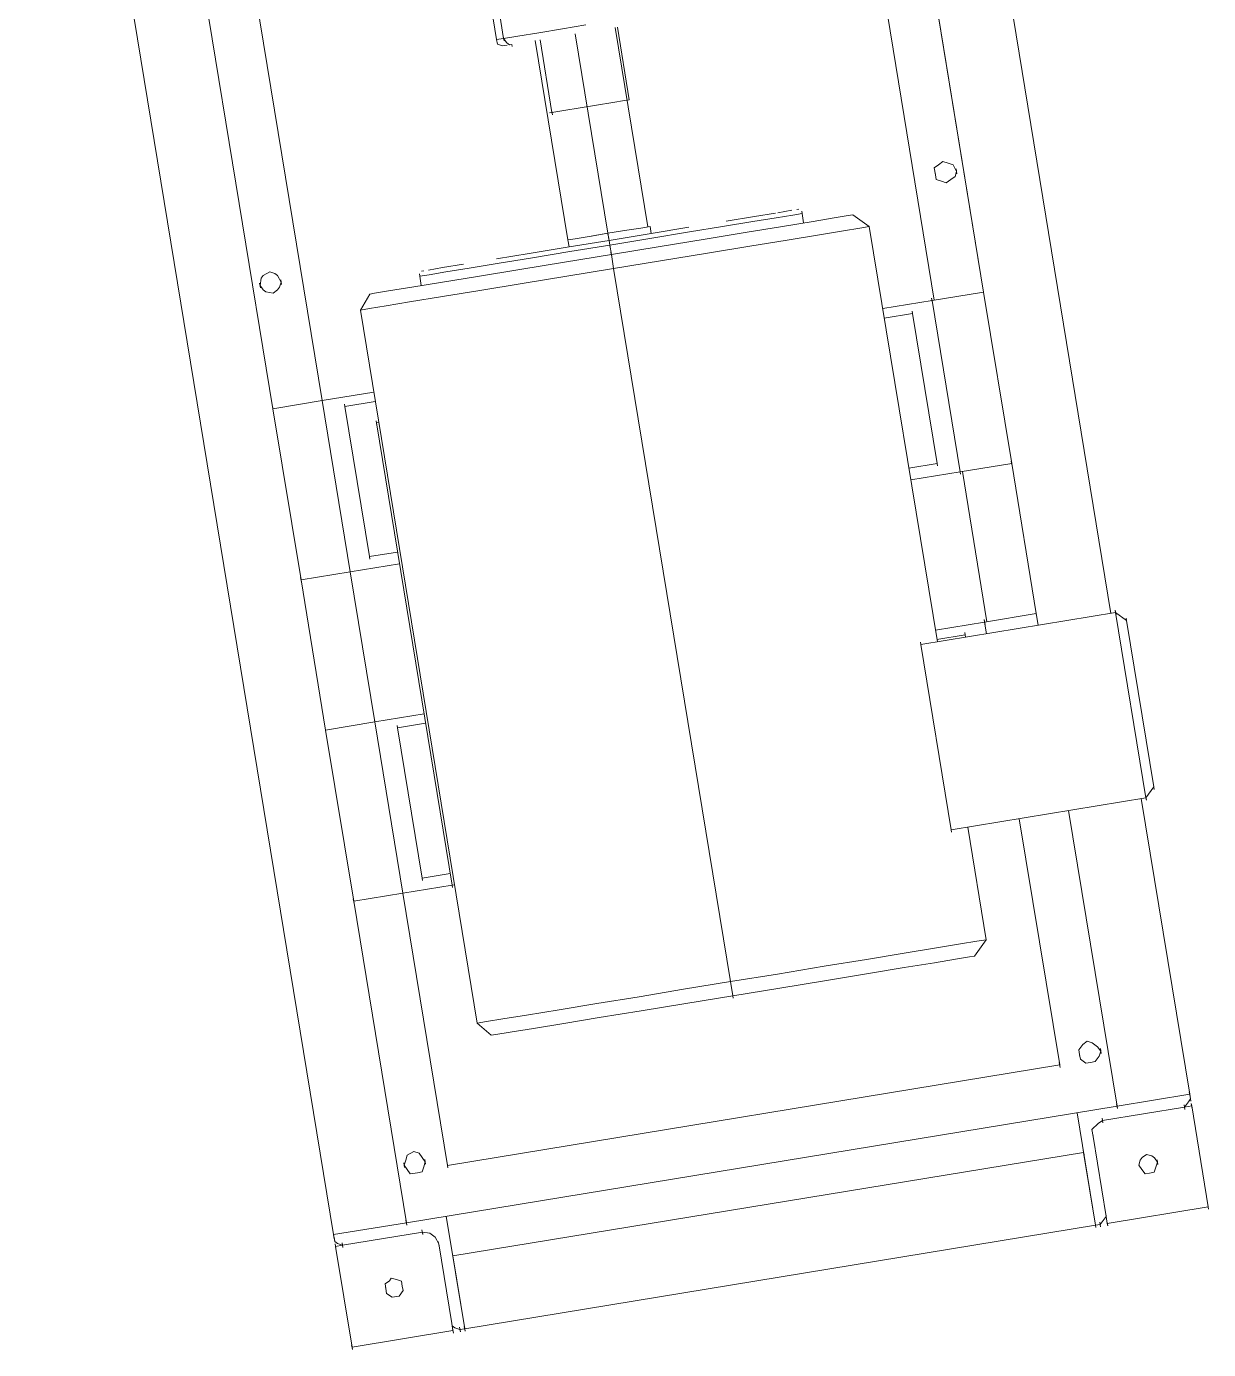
# Model space of a CAD drawing. Header units: metres. Extents: x 2 to 659295185, y -28 to 1124222152.
# Drawn here: x 655592.224 to 655593.267, y 1126533.854 to 1126535.022 of the extents above; entities that cross this region are included whole.
import ezdxf

# ---------------------------------------------------------------- set-up
doc = ezdxf.new("R2010")
doc.units = ezdxf.units.M
doc.header["$MEASUREMENT"] = 0
doc.layers.add('CCSM_C1_CUERPO CK$0$A-EQUIPOS', color=9, linetype='CONTINUOUS')

msp = doc.modelspace()

# ---------------------------------------------------------------- linework, layer by layer
at = {"layer": 'CCSM_C1_CUERPO CK$0$A-EQUIPOS', "lineweight": 5}
for p, q in [((655593.181, 1126534.5036), (655592.9794, 1126535.7336)), ((655593.181, 1126534.5036), (655592.9794, 1126535.7336)), ((655592.9152, 1126535.7231), (655593.0686, 1126534.7872)), ((655593.0686, 1126534.7872), (655592.9152, 1126535.7231)), ((655592.8788, 1126535.6725), (655593.0251, 1126534.78)), ((655593.0251, 1126534.78), (655592.8788, 1126535.6725)), ((655592.2236, 1126535.6097), (655592.4948, 1126533.9553)), ((655592.4948, 1126533.9553), (655592.2236, 1126535.6097)), ((655592.3268, 1126535.3821), (655592.4412, 1126534.6843)), ((655592.3268, 1126535.3821), (655592.4412, 1126534.6843)), ((655592.4847, 1126534.6914), (655592.3703, 1126535.3892)), ((655592.4847, 1126534.6914), (655592.3703, 1126535.3892)), ((655592.6387, 1126535.0101), (655592.6306, 1126535.0598)), ((655592.6368, 1126535.0608), (655592.6449, 1126535.0111)), ((655592.6967, 1126535.0196), (655592.676, 1126535.0162)), ((655592.7174, 1126535.023), (655592.6967, 1126535.0196)), ((655592.7721, 1126534.8449), (655592.7433, 1126535.0209)), ((655592.7433, 1126535.0209), (655592.7721, 1126534.8449)), ((655592.7558, 1126534.957), (655592.7453, 1126535.0212)), ((655592.6449, 1126535.0111), (655592.6387, 1126535.0101)), ((655592.6387, 1126535.0101), (655592.6394, 1126535.006)), ((655592.6446, 1126535.0132), (655592.6453, 1126535.0091)), ((655592.6573, 1126535.0132), (655592.6449, 1126535.0111)), ((655592.6477, 1126535.0073), (655592.6449, 1126535.0111)), ((655592.6477, 1126535.0073), (655592.6501, 1126535.0056)), ((655592.676, 1126535.0162), (655592.6573, 1126535.0132)), ((655592.6728, 1126535.0093), (655592.7017, 1126534.8333)), ((655592.7017, 1126534.8333), (655592.6728, 1126535.0093)), ((655592.677, 1126535.01), (655592.6875, 1126534.9458)), ((655592.677, 1126535.01), (655592.6773, 1126535.0079)), ((655592.7369, 1126534.8391), (655592.708, 1126535.0151)), ((655592.6394, 1126535.006), (655592.6439, 1126535.0046)), ((655592.6439, 1126535.0046), (655592.6459, 1126535.0049)), ((655592.6439, 1126535.0046), (655592.6459, 1126535.0049)), ((655592.6459, 1126535.0049), (655592.6439, 1126535.0046)), ((655592.648, 1126535.0053), (655592.6459, 1126535.0049)), ((655592.6459, 1126535.0049), (655592.648, 1126535.0053)), ((655592.6501, 1126535.0056), (655592.6521, 1126535.0059)), ((655592.6521, 1126535.0059), (655592.6525, 1126535.0039)), ((655592.7124, 1126534.9499), (655592.6979, 1126534.9475)), ((655592.7124, 1126534.9499), (655592.6979, 1126534.9475)), ((655592.7269, 1126534.9523), (655592.7124, 1126534.9499)), ((655592.7269, 1126534.9523), (655592.7124, 1126534.9499)), ((655592.7413, 1126534.9546), (655592.7269, 1126534.9523)), ((655592.7413, 1126534.9546), (655592.7269, 1126534.9523)), ((655592.7517, 1126534.9563), (655592.7413, 1126534.9546)), ((655592.7517, 1126534.9563), (655592.7413, 1126534.9546)), ((655592.7558, 1126534.957), (655592.7517, 1126534.9563)), ((655592.7517, 1126534.9563), (655592.7558, 1126534.957)), ((655592.6875, 1126534.9458), (655592.6854, 1126534.9455)), ((655592.6875, 1126534.9458), (655592.6854, 1126534.9455)), ((655592.6872, 1126534.9479), (655592.6879, 1126534.9437)), ((655592.6979, 1126534.9475), (655592.6875, 1126534.9458)), ((655592.6979, 1126534.9475), (655592.6875, 1126534.9458)), ((655593.0289, 1126534.8997), (655593.0327, 1126534.9025)), ((655593.0327, 1126534.9025), (655593.0289, 1126534.8997)), ((655593.0327, 1126534.9025), (655593.0372, 1126534.9011)), ((655593.0372, 1126534.9011), (655593.0327, 1126534.9025)), ((655593.0289, 1126534.8997), (655593.0251, 1126534.897)), ((655593.0251, 1126534.897), (655593.0289, 1126534.8997)), ((655593.0251, 1126534.897), (655593.0261, 1126534.8908)), ((655593.0261, 1126534.8908), (655593.0251, 1126534.897)), ((655593.0258, 1126534.8928), (655593.0264, 1126534.8887)), ((655593.0261, 1126534.8908), (655593.0268, 1126534.8866)), ((655593.0261, 1126534.8908), (655593.0268, 1126534.8866)), ((655593.0372, 1126534.9011), (655593.0417, 1126534.8997)), ((655593.0417, 1126534.8997), (655593.0372, 1126534.9011)), ((655593.0417, 1126534.8997), (655593.0447, 1126534.8938)), ((655593.0447, 1126534.8938), (655593.0417, 1126534.8997)), ((655593.0447, 1126534.8938), (655593.0434, 1126534.8893)), ((655593.0447, 1126534.8938), (655593.0434, 1126534.8893)), ((655593.0444, 1126534.8959), (655593.0451, 1126534.8917)), ((655593.0268, 1126534.8866), (655593.0313, 1126534.8852)), ((655593.0268, 1126534.8866), (655593.0313, 1126534.8852)), ((655593.0357, 1126534.8838), (655593.0313, 1126534.8852)), ((655593.0357, 1126534.8838), (655593.0313, 1126534.8852)), ((655593.0396, 1126534.8866), (655593.0357, 1126534.8838)), ((655593.0396, 1126534.8866), (655593.0357, 1126534.8838)), ((655593.0434, 1126534.8893), (655593.0396, 1126534.8866)), ((655593.0434, 1126534.8893), (655593.0396, 1126534.8866)), ((655592.8849, 1126534.857), (655592.8663, 1126534.8539)), ((655592.9001, 1126534.8552), (655592.8856, 1126534.8528)), ((655592.887, 1126534.8573), (655592.8994, 1126534.8594)), ((655592.8994, 1126534.8594), (655592.887, 1126534.8573)), ((655592.9084, 1126534.8566), (655592.9001, 1126534.8552)), ((655592.9036, 1126534.86), (655592.9056, 1126534.8604)), ((655592.9056, 1126534.8604), (655592.9036, 1126534.86)), ((655592.9084, 1126534.8566), (655592.908, 1126534.8586)), ((655592.9084, 1126534.8566), (655592.908, 1126534.8586)), ((655592.9097, 1126534.8483), (655592.9084, 1126534.8566)), ((655592.9084, 1126534.8566), (655592.9097, 1126534.8483)), ((655592.9532, 1126534.8554), (655592.9491, 1126534.8547)), ((655592.9532, 1126534.8554), (655592.9491, 1126534.8547)), ((655592.9532, 1126534.8554), (655592.9677, 1126534.845)), ((655592.9677, 1126534.845), (655592.9532, 1126534.8554)), ((655592.7659, 1126534.8438), (655592.7535, 1126534.8418)), ((655592.7659, 1126534.8438), (655592.7535, 1126534.8418)), ((655592.7535, 1126534.8418), (655592.7659, 1126534.8438)), ((655592.7659, 1126534.8438), (655592.7535, 1126534.8418)), ((655592.7742, 1126534.8452), (655592.7659, 1126534.8438)), ((655592.7742, 1126534.8452), (655592.7659, 1126534.8438)), ((655592.7752, 1126534.839), (655592.7742, 1126534.8452)), ((655592.7752, 1126534.839), (655592.7742, 1126534.8452)), ((655592.8083, 1126534.8444), (655592.7752, 1126534.839)), ((655592.7752, 1126534.839), (655592.8083, 1126534.8444)), ((655592.8083, 1126534.8444), (655592.7752, 1126534.839)), ((655592.838, 1126534.845), (655592.809, 1126534.8403)), ((655592.8649, 1126534.8494), (655592.838, 1126534.845)), ((655592.8663, 1126534.8539), (655592.8414, 1126534.8499)), ((655592.8414, 1126534.8499), (655592.8663, 1126534.8539)), ((655592.8911, 1126534.8452), (655592.858, 1126534.8398)), ((655592.8911, 1126534.8452), (655592.858, 1126534.8398)), ((655592.8856, 1126534.8528), (655592.8649, 1126534.8494)), ((655592.918, 1126534.8496), (655592.8911, 1126534.8452)), ((655592.918, 1126534.8496), (655592.8911, 1126534.8452)), ((655592.9367, 1126534.8527), (655592.918, 1126534.8496)), ((655592.9367, 1126534.8527), (655592.918, 1126534.8496)), ((655592.9491, 1126534.8547), (655592.9367, 1126534.8527)), ((655592.9491, 1126534.8547), (655592.9367, 1126534.8527)), ((655592.9594, 1126534.8437), (655592.9449, 1126534.8413)), ((655592.9677, 1126534.845), (655592.9594, 1126534.8437)), ((655593.0278, 1126534.4785), (655592.9677, 1126534.845)), ((655593.0278, 1126534.4785), (655592.9677, 1126534.845)), ((655592.7017, 1126534.8333), (655592.7079, 1126534.8343)), ((655592.7079, 1126534.8343), (655592.7017, 1126534.8333)), ((655592.7027, 1126534.8271), (655592.7017, 1126534.8333)), ((655592.7017, 1126534.8333), (655592.7027, 1126534.8271)), ((655592.7379, 1126534.8329), (655592.7027, 1126534.8271)), ((655592.7379, 1126534.8329), (655592.7027, 1126534.8271)), ((655592.7203, 1126534.8364), (655592.7079, 1126534.8343)), ((655592.7203, 1126534.8364), (655592.7079, 1126534.8343)), ((655592.7203, 1126534.8364), (655592.7369, 1126534.8391)), ((655592.7369, 1126534.8391), (655592.7203, 1126534.8364)), ((655592.7369, 1126534.8391), (655592.7224, 1126534.8367)), ((655592.7224, 1126534.8367), (655592.7369, 1126534.8391)), ((655592.7366, 1126534.8412), (655592.7372, 1126534.837)), ((655592.7372, 1126534.837), (655592.7366, 1126534.8412)), ((655592.7535, 1126534.8418), (655592.7369, 1126534.8391)), ((655592.7369, 1126534.8391), (655592.7535, 1126534.8418)), ((655592.7535, 1126534.8418), (655592.7369, 1126534.8391)), ((655592.7535, 1126534.8418), (655592.7369, 1126534.8391)), ((655592.7369, 1126534.8391), (655592.7379, 1126534.8329)), ((655592.7376, 1126534.835), (655592.7379, 1126534.8329)), ((655592.7376, 1126534.835), (655592.7379, 1126534.8329)), ((655592.7752, 1126534.839), (655592.7379, 1126534.8329)), ((655592.7379, 1126534.8329), (655592.7752, 1126534.839)), ((655592.7383, 1126534.8308), (655592.7379, 1126534.8329)), ((655592.7738, 1126534.8345), (655592.7386, 1126534.8287)), ((655592.809, 1126534.8403), (655592.7738, 1126534.8345)), ((655592.8228, 1126534.834), (655592.7814, 1126534.8272)), ((655592.8228, 1126534.834), (655592.7814, 1126534.8272)), ((655592.858, 1126534.8398), (655592.8228, 1126534.834)), ((655592.858, 1126534.8398), (655592.8228, 1126534.834)), ((655592.8952, 1126534.8332), (655592.8621, 1126534.8277)), ((655592.9221, 1126534.8376), (655592.8952, 1126534.8332)), ((655592.9449, 1126534.8413), (655592.9221, 1126534.8376)), ((655592.6675, 1126534.8213), (655592.6385, 1126534.8166)), ((655592.7027, 1126534.8271), (655592.6675, 1126534.8213)), ((655592.6675, 1126534.8213), (655592.7027, 1126534.8271)), ((655592.7034, 1126534.823), (655592.6703, 1126534.8175)), ((655592.74, 1126534.8205), (655592.6985, 1126534.8137)), ((655592.6985, 1126534.8137), (655592.74, 1126534.8205)), ((655592.7034, 1126534.823), (655592.7386, 1126534.8287)), ((655592.7386, 1126534.8287), (655592.7383, 1126534.8308)), ((655592.7383, 1126534.8308), (655592.7389, 1126534.8267)), ((655592.7386, 1126534.8287), (655592.74, 1126534.8205)), ((655592.7396, 1126534.8225), (655592.7403, 1126534.8184)), ((655592.7396, 1126534.8225), (655592.74, 1126534.8205)), ((655592.7814, 1126534.8272), (655592.74, 1126534.8205)), ((655592.7814, 1126534.8272), (655592.74, 1126534.8205)), ((655592.74, 1126534.8205), (655592.742, 1126534.808)), ((655592.8248, 1126534.8216), (655592.7834, 1126534.8148)), ((655592.8621, 1126534.8277), (655592.8248, 1126534.8216)), ((655592.5909, 1126534.8088), (655592.5785, 1126534.8067)), ((655592.6095, 1126534.8118), (655592.5909, 1126534.8088)), ((655592.6144, 1126534.8084), (655592.5937, 1126534.805)), ((655592.6392, 1126534.8125), (655592.6144, 1126534.8084)), ((655592.6703, 1126534.8175), (655592.6392, 1126534.8125)), ((655592.6985, 1126534.8137), (655592.6592, 1126534.8072)), ((655592.6985, 1126534.8137), (655592.6592, 1126534.8072)), ((655592.7417, 1126534.8101), (655592.7423, 1126534.806)), ((655592.7834, 1126534.8148), (655592.742, 1126534.808)), ((655592.4308, 1126534.7996), (655592.4298, 1126534.793)), ((655592.4308, 1126534.7996), (655592.4298, 1126534.793)), ((655592.4308, 1126534.7996), (655592.4325, 1126534.802)), ((655592.4325, 1126534.802), (655592.4308, 1126534.7996)), ((655592.4325, 1126534.802), (655592.4384, 1126534.8051)), ((655592.4384, 1126534.8051), (655592.4325, 1126534.802)), ((655592.4384, 1126534.8051), (655592.4429, 1126534.8037)), ((655592.4429, 1126534.8037), (655592.4384, 1126534.8051)), ((655592.4429, 1126534.8037), (655592.4453, 1126534.8019)), ((655592.4453, 1126534.8019), (655592.4429, 1126534.8037)), ((655592.4453, 1126534.8019), (655592.4484, 1126534.7961)), ((655592.4484, 1126534.7961), (655592.4453, 1126534.8019)), ((655592.4481, 1126534.7981), (655592.4487, 1126534.794)), ((655592.5705, 1126534.8033), (655592.5709, 1126534.8013)), ((655592.5709, 1126534.8013), (655592.5705, 1126534.8033)), ((655592.5709, 1126534.8013), (655592.5792, 1126534.8026)), ((655592.5722, 1126534.793), (655592.5709, 1126534.8013)), ((655592.5709, 1126534.8013), (655592.5722, 1126534.793)), ((655592.5743, 1126534.8061), (655592.5723, 1126534.8057)), ((655592.5723, 1126534.8057), (655592.5743, 1126534.8061)), ((655592.5937, 1126534.805), (655592.5792, 1126534.8026)), ((655592.6219, 1126534.8011), (655592.5909, 1126534.796)), ((655592.6219, 1126534.8011), (655592.5909, 1126534.796)), ((655592.6592, 1126534.8072), (655592.6219, 1126534.8011)), ((655592.6592, 1126534.8072), (655592.6219, 1126534.8011)), ((655592.7006, 1126534.8012), (655592.6612, 1126534.7948)), ((655592.7006, 1126534.8012), (655592.742, 1126534.808)), ((655592.742, 1126534.808), (655592.8452, 1126534.1786)), ((655592.4294, 1126534.7951), (655592.4301, 1126534.7909)), ((655592.4298, 1126534.793), (655592.4325, 1126534.7892)), ((655592.4325, 1126534.7892), (655592.4298, 1126534.793)), ((655592.4349, 1126534.7875), (655592.4325, 1126534.7892)), ((655592.4349, 1126534.7875), (655592.4325, 1126534.7892)), ((655592.4415, 1126534.7864), (655592.4349, 1126534.7875)), ((655592.4415, 1126534.7864), (655592.4349, 1126534.7875)), ((655592.4453, 1126534.7892), (655592.4415, 1126534.7864)), ((655592.4453, 1126534.7892), (655592.4415, 1126534.7864)), ((655592.447, 1126534.7916), (655592.4453, 1126534.7892)), ((655592.447, 1126534.7916), (655592.4453, 1126534.7892)), ((655592.4484, 1126534.7961), (655592.447, 1126534.7916)), ((655592.4484, 1126534.7961), (655592.447, 1126534.7916)), ((655592.5184, 1126534.7714), (655592.5267, 1126534.7855)), ((655592.5267, 1126534.7855), (655592.5184, 1126534.7714)), ((655592.5308, 1126534.7862), (655592.5267, 1126534.7855)), ((655592.5267, 1126534.7855), (655592.5308, 1126534.7862)), ((655592.5432, 1126534.7882), (655592.5308, 1126534.7862)), ((655592.5432, 1126534.7882), (655592.5308, 1126534.7862)), ((655592.5639, 1126534.7916), (655592.5432, 1126534.7882)), ((655592.5639, 1126534.7916), (655592.5432, 1126534.7882)), ((655592.5909, 1126534.796), (655592.5639, 1126534.7916)), ((655592.5909, 1126534.796), (655592.5639, 1126534.7916)), ((655592.624, 1126534.7887), (655592.5908, 1126534.7833)), ((655592.6612, 1126534.7948), (655592.624, 1126534.7887)), ((655593.0686, 1126534.7872), (655593.0231, 1126534.7797)), ((655593.0231, 1126534.7797), (655593.0686, 1126534.7872)), ((655593.0689, 1126534.7851), (655593.0683, 1126534.7892)), ((655593.0683, 1126534.7892), (655593.0686, 1126534.7872)), ((655593.0934, 1126534.636), (655593.0686, 1126534.7872)), ((655593.0686, 1126534.7872), (655593.0934, 1126534.636)), ((655592.5411, 1126534.7751), (655592.5266, 1126534.7727)), ((655592.5618, 1126534.7785), (655592.5411, 1126534.7751)), ((655592.5908, 1126534.7833), (655592.5618, 1126534.7785)), ((655592.9796, 1126534.7726), (655593.0231, 1126534.7797)), ((655592.9796, 1126534.7726), (655593.0231, 1126534.7797)), ((655593.0227, 1126534.7818), (655593.0234, 1126534.7776)), ((655593.0227, 1126534.7818), (655593.0231, 1126534.7797)), ((655593.0231, 1126534.7797), (655593.0478, 1126534.6285)), ((655593.0231, 1126534.7797), (655593.0478, 1126534.6285)), ((655592.5266, 1126534.7727), (655592.5184, 1126534.7714)), ((655592.5184, 1126534.7714), (655592.6215, 1126534.1419)), ((655592.5184, 1126534.7714), (655592.6215, 1126534.1419)), ((655592.9809, 1126534.7643), (655593.0058, 1126534.7683)), ((655592.9809, 1126534.7643), (655593.0058, 1126534.7683)), ((655593.0054, 1126534.7704), (655593.0061, 1126534.7663)), ((655593.0058, 1126534.7683), (655593.0275, 1126534.6358)), ((655593.0058, 1126534.7683), (655593.0275, 1126534.6358)), ((655592.4847, 1126534.6914), (655592.4412, 1126534.6843)), ((655592.4412, 1126534.6843), (655592.4847, 1126534.6914)), ((655592.485, 1126534.6894), (655592.4843, 1126534.6935)), ((655592.4843, 1126534.6935), (655592.4847, 1126534.6914)), ((655592.5302, 1126534.6989), (655592.4847, 1126534.6914)), ((655592.4847, 1126534.6914), (655592.5302, 1126534.6989)), ((655592.4847, 1126534.6914), (655592.5095, 1126534.5403)), ((655592.5095, 1126534.5403), (655592.4847, 1126534.6914)), ((655592.4409, 1126534.6864), (655592.4415, 1126534.6822)), ((655592.4409, 1126534.6864), (655592.4412, 1126534.6843)), ((655592.4412, 1126534.6843), (655592.466, 1126534.5332)), ((655592.466, 1126534.5332), (655592.4412, 1126534.6843)), ((655592.5043, 1126534.6883), (655592.505, 1126534.6841)), ((655592.5047, 1126534.6862), (655592.5316, 1126534.6906)), ((655592.5047, 1126534.6862), (655592.5316, 1126534.6906)), ((655592.5264, 1126534.5537), (655592.5047, 1126534.6862)), ((655592.5264, 1126534.5537), (655592.5047, 1126534.6862)), ((655592.5329, 1126534.6696), (655592.5322, 1126534.6737)), ((655592.5322, 1126534.6737), (655592.5326, 1126534.6717)), ((655592.5347, 1126534.672), (655592.5326, 1126534.6717)), ((655592.5347, 1126534.672), (655592.5326, 1126534.6717)), ((655592.5326, 1126534.6717), (655592.5994, 1126534.2637)), ((655592.5326, 1126534.6717), (655592.5994, 1126534.2637)), ((655593.0275, 1126534.6358), (655593.0026, 1126534.6318)), ((655593.0275, 1126534.6358), (655593.0026, 1126534.6318)), ((655593.0272, 1126534.6379), (655593.0278, 1126534.6338)), ((655593.0478, 1126534.6285), (655593.0934, 1126534.636)), ((655593.0934, 1126534.636), (655593.0478, 1126534.6285)), ((655593.0937, 1126534.6339), (655593.093, 1126534.6381)), ((655593.0934, 1126534.636), (655593.0937, 1126534.6339)), ((655593.1151, 1126534.5035), (655593.0934, 1126534.636)), ((655593.1151, 1126534.5035), (655593.0934, 1126534.636)), ((655593.0043, 1126534.6214), (655593.0478, 1126534.6285)), ((655593.0043, 1126534.6214), (655593.0478, 1126534.6285)), ((655593.0475, 1126534.6306), (655593.0482, 1126534.6265)), ((655593.0478, 1126534.6285), (655593.0482, 1126534.6265)), ((655593.0499, 1126534.6289), (655593.0716, 1126534.4963)), ((655593.0499, 1126534.6289), (655593.0716, 1126534.4963)), ((655592.5261, 1126534.5558), (655592.5267, 1126534.5516)), ((655592.5512, 1126534.5578), (655592.5264, 1126534.5537)), ((655592.5264, 1126534.5537), (655592.5512, 1126534.5578)), ((655592.5095, 1126534.5403), (655592.466, 1126534.5332)), ((655592.466, 1126534.5332), (655592.5095, 1126534.5403)), ((655592.5091, 1126534.5424), (655592.5098, 1126534.5382)), ((655592.5095, 1126534.5403), (655592.5529, 1126534.5474)), ((655592.5529, 1126534.5474), (655592.5095, 1126534.5403)), ((655592.5095, 1126534.5403), (655592.5098, 1126534.5382)), ((655592.5312, 1126534.4078), (655592.5095, 1126534.5403)), ((655592.5312, 1126534.4078), (655592.5095, 1126534.5403)), ((655592.4656, 1126534.5352), (655592.4663, 1126534.5311)), ((655592.4663, 1126534.5311), (655592.466, 1126534.5332)), ((655592.466, 1126534.5332), (655592.4877, 1126534.4006)), ((655592.466, 1126534.5332), (655592.4877, 1126534.4006)), ((655593.1154, 1126534.5014), (655593.1148, 1126534.5055)), ((655593.1148, 1126534.5055), (655593.1151, 1126534.5035)), ((655593.1855, 1126534.5023), (655593.1848, 1126534.5064)), ((655593.1848, 1126534.5064), (655593.1851, 1126534.5043)), ((655593.0133, 1126534.4762), (655593.1851, 1126534.5043)), ((655593.1851, 1126534.5043), (655593.0133, 1126534.4762)), ((655593.0695, 1126534.496), (655593.0261, 1126534.4889)), ((655593.0261, 1126534.4889), (655593.0695, 1126534.496)), ((655593.0699, 1126534.4939), (655593.0692, 1126534.4981)), ((655593.0692, 1126534.4981), (655593.0695, 1126534.496)), ((655593.1151, 1126534.5035), (655593.0695, 1126534.496)), ((655593.0695, 1126534.496), (655593.1151, 1126534.5035)), ((655593.0712, 1126534.4857), (655593.0695, 1126534.496)), ((655593.0695, 1126534.496), (655593.0712, 1126534.4857)), ((655593.1168, 1126534.4931), (655593.1151, 1126534.5035)), ((655593.1151, 1126534.5035), (655593.1168, 1126534.4931)), ((655593.1851, 1126534.5043), (655593.2119, 1126534.3407)), ((655593.1851, 1126534.5043), (655593.1948, 1126534.4974)), ((655593.1948, 1126534.4974), (655593.1851, 1126534.5043)), ((655593.1951, 1126534.4953), (655593.1944, 1126534.4995)), ((655593.1944, 1126534.4995), (655593.1948, 1126534.4974)), ((655593.1948, 1126534.4974), (655593.2189, 1126534.3504)), ((655593.2189, 1126534.3504), (655593.1948, 1126534.4974)), ((655593.0523, 1126534.4847), (655593.0274, 1126534.4806)), ((655593.0523, 1126534.4847), (655593.0274, 1126534.4806)), ((655593.0519, 1126534.4867), (655593.0526, 1126534.4826)), ((655593.0526, 1126534.4826), (655593.0523, 1126534.4847)), ((655593.0526, 1126534.4826), (655593.0523, 1126534.4847)), ((655593.0129, 1126534.4782), (655593.0136, 1126534.4741)), ((655593.0401, 1126534.3126), (655593.0133, 1126534.4762)), ((655592.5747, 1126534.4149), (655592.5312, 1126534.4078)), ((655592.5312, 1126534.4078), (655592.5747, 1126534.4149)), ((655592.488, 1126534.3986), (655592.4874, 1126534.4027)), ((655592.4874, 1126534.4027), (655592.4877, 1126534.4006)), ((655592.5312, 1126534.4078), (655592.4877, 1126534.4006)), ((655592.4877, 1126534.4006), (655592.5312, 1126534.4078)), ((655592.4877, 1126534.4006), (655592.5125, 1126534.2495)), ((655592.5125, 1126534.2495), (655592.4877, 1126534.4006)), ((655592.5315, 1126534.4057), (655592.5308, 1126534.4098)), ((655592.5308, 1126534.4098), (655592.5312, 1126534.4078)), ((655592.556, 1126534.2566), (655592.5312, 1126534.4078)), ((655592.5312, 1126534.4078), (655592.556, 1126534.2566)), ((655592.5508, 1126534.4046), (655592.5515, 1126534.4005)), ((655592.5512, 1126534.4025), (655592.576, 1126534.4066)), ((655592.5512, 1126534.4025), (655592.576, 1126534.4066)), ((655592.5729, 1126534.27), (655592.5512, 1126534.4025)), ((655592.5729, 1126534.27), (655592.5512, 1126534.4025)), ((655593.2116, 1126534.3428), (655593.2123, 1126534.3387)), ((655593.2119, 1126534.3407), (655593.2189, 1126534.3504)), ((655593.2189, 1126534.3504), (655593.2119, 1126534.3407)), ((655593.2185, 1126534.3525), (655593.2192, 1126534.3483)), ((655593.2192, 1126534.3483), (655593.2189, 1126534.3504)), ((655593.0401, 1126534.3126), (655593.2119, 1126534.3407)), ((655593.2119, 1126534.3407), (655593.0401, 1126534.3126)), ((655593.1864, 1126534.0686), (655593.1436, 1126534.3295)), ((655593.1864, 1126534.0686), (655593.1436, 1126534.3295)), ((655593.2506, 1126534.0792), (655593.2078, 1126534.3401)), ((655593.2078, 1126534.3401), (655593.2506, 1126534.0792)), ((655593.2123, 1126534.3387), (655593.2119, 1126534.3407)), ((655593.1001, 1126534.3224), (655593.1358, 1126534.105)), ((655593.1001, 1126534.3224), (655593.1358, 1126534.105)), ((655593.0397, 1126534.3146), (655593.0404, 1126534.3105)), ((655593.0709, 1126534.2156), (655593.0546, 1126534.3149)), ((655593.0709, 1126534.2156), (655593.0546, 1126534.3149)), ((655592.5726, 1126534.2721), (655592.5732, 1126534.2679)), ((655592.5729, 1126534.27), (655592.5977, 1126534.2741)), ((655592.5977, 1126534.2741), (655592.5729, 1126534.27)), ((655592.556, 1126534.2566), (655592.5994, 1126534.2637)), ((655592.5994, 1126534.2637), (655592.556, 1126534.2566)), ((655592.5991, 1126534.2658), (655592.5998, 1126534.2617)), ((655592.5994, 1126534.2637), (655592.6015, 1126534.2641)), ((655592.5994, 1126534.2637), (655592.6015, 1126534.2641)), ((655592.5998, 1126534.2617), (655592.5994, 1126534.2637)), ((655592.5121, 1126534.2516), (655592.5128, 1126534.2474)), ((655592.556, 1126534.2566), (655592.5125, 1126534.2495)), ((655592.5125, 1126534.2495), (655592.556, 1126534.2566)), ((655592.5125, 1126534.2495), (655592.559, 1126533.9658)), ((655592.5125, 1126534.2495), (655592.559, 1126533.9658)), ((655592.5128, 1126534.2474), (655592.5125, 1126534.2495)), ((655592.5556, 1126534.2587), (655592.5563, 1126534.2545)), ((655592.556, 1126534.2566), (655592.5563, 1126534.2545)), ((655592.5953, 1126534.0164), (655592.556, 1126534.2566)), ((655592.5953, 1126534.0164), (655592.556, 1126534.2566)), ((655593.0626, 1126534.2142), (655593.0481, 1126534.2118)), ((655593.0605, 1126534.2011), (655593.0709, 1126534.2156)), ((655593.0709, 1126534.2156), (655593.0605, 1126534.2011)), ((655593.0709, 1126534.2156), (655593.0626, 1126534.2142)), ((655592.9984, 1126534.2037), (655592.9653, 1126534.1982)), ((655593.0253, 1126534.2081), (655592.9984, 1126534.2037)), ((655593.0481, 1126534.2118), (655593.0253, 1126534.2081)), ((655593.0605, 1126534.2011), (655593.0563, 1126534.2004)), ((655593.0605, 1126534.2011), (655593.0563, 1126534.2004)), ((655592.928, 1126534.1921), (655592.8866, 1126534.1853)), ((655592.928, 1126534.1921), (655592.9653, 1126534.1982)), ((655592.9984, 1126534.1909), (655592.9652, 1126534.1855)), ((655592.9984, 1126534.1909), (655592.9652, 1126534.1855)), ((655593.0253, 1126534.1953), (655592.9984, 1126534.1909)), ((655593.0253, 1126534.1953), (655592.9984, 1126534.1909)), ((655593.0439, 1126534.1984), (655593.0253, 1126534.1953)), ((655593.0439, 1126534.1984), (655593.0253, 1126534.1953)), ((655593.0563, 1126534.2004), (655593.0439, 1126534.1984)), ((655593.0563, 1126534.2004), (655593.0439, 1126534.1984)), ((655592.8452, 1126534.1786), (655592.8038, 1126534.1718)), ((655592.8448, 1126534.1806), (655592.8455, 1126534.1765)), ((655592.8866, 1126534.1853), (655592.8452, 1126534.1786)), ((655592.8452, 1126534.1786), (655592.8472, 1126534.1661)), ((655592.93, 1126534.1797), (655592.8886, 1126534.1729)), ((655592.93, 1126534.1797), (655592.8886, 1126534.1729)), ((655592.9652, 1126534.1855), (655592.93, 1126534.1797)), ((655592.9652, 1126534.1855), (655592.93, 1126534.1797)), ((655592.8038, 1126534.1718), (655592.7644, 1126534.1653)), ((655592.8472, 1126534.1661), (655592.8058, 1126534.1593)), ((655592.8472, 1126534.1661), (655592.8058, 1126534.1593)), ((655592.8469, 1126534.1682), (655592.8475, 1126534.1641)), ((655592.8886, 1126534.1729), (655592.8472, 1126534.1661)), ((655592.8886, 1126534.1729), (655592.8472, 1126534.1661)), ((655592.8475, 1126534.1641), (655592.8472, 1126534.1661)), ((655592.7271, 1126534.1592), (655592.694, 1126534.1538)), ((655592.7644, 1126534.1653), (655592.7271, 1126534.1592)), ((655592.8058, 1126534.1593), (655592.7664, 1126534.1529)), ((655592.8058, 1126534.1593), (655592.7664, 1126534.1529)), ((655592.6215, 1126534.1419), (655592.6298, 1126534.1433)), ((655592.6298, 1126534.1433), (655592.6443, 1126534.1456)), ((655592.665, 1126534.149), (655592.6443, 1126534.1456)), ((655592.694, 1126534.1538), (655592.665, 1126534.149)), ((655592.7292, 1126534.1468), (655592.6981, 1126534.1417)), ((655592.7292, 1126534.1468), (655592.6981, 1126534.1417)), ((655592.7664, 1126534.1529), (655592.7292, 1126534.1468)), ((655592.7664, 1126534.1529), (655592.7292, 1126534.1468)), ((655592.6215, 1126534.1419), (655592.6339, 1126534.1312)), ((655592.6215, 1126534.1419), (655592.6339, 1126534.1312)), ((655592.6339, 1126534.1312), (655592.6381, 1126534.1319)), ((655592.6381, 1126534.1319), (655592.6339, 1126534.1312)), ((655592.6505, 1126534.1339), (655592.6381, 1126534.1319)), ((655592.6505, 1126534.1339), (655592.6381, 1126534.1319)), ((655592.6712, 1126534.1373), (655592.6505, 1126534.1339)), ((655592.6712, 1126534.1373), (655592.6505, 1126534.1339)), ((655592.6981, 1126534.1417), (655592.6712, 1126534.1373)), ((655592.6981, 1126534.1417), (655592.6712, 1126534.1373)), ((655593.1562, 1126534.1232), (655593.1527, 1126534.1184)), ((655593.1527, 1126534.1184), (655593.1562, 1126534.1232)), ((655593.1562, 1126534.1232), (655593.16, 1126534.126)), ((655593.16, 1126534.126), (655593.1562, 1126534.1232)), ((655593.16, 1126534.126), (655593.1645, 1126534.1246)), ((655593.1645, 1126534.1246), (655593.16, 1126534.126)), ((655593.1645, 1126534.1246), (655593.1693, 1126534.1211)), ((655593.1693, 1126534.1211), (655593.1645, 1126534.1246)), ((655593.1693, 1126534.1211), (655593.172, 1126534.1173)), ((655593.172, 1126534.1173), (655593.1693, 1126534.1211)), ((655593.1717, 1126534.1194), (655593.1724, 1126534.1152)), ((655593.1527, 1126534.1184), (655593.1534, 1126534.1143)), ((655593.1534, 1126534.1143), (655593.1527, 1126534.1184)), ((655593.153, 1126534.1163), (655593.1537, 1126534.1122)), ((655593.1534, 1126534.1143), (655593.1541, 1126534.1101)), ((655593.1534, 1126534.1143), (655593.1541, 1126534.1101)), ((655593.1541, 1126534.1101), (655593.1589, 1126534.1067)), ((655593.1541, 1126534.1101), (655593.1589, 1126534.1067)), ((655593.1672, 1126534.108), (655593.163, 1126534.1073)), ((655593.1672, 1126534.108), (655593.163, 1126534.1073)), ((655593.1706, 1126534.1128), (655593.1672, 1126534.108)), ((655593.1706, 1126534.1128), (655593.1672, 1126534.108)), ((655593.172, 1126534.1173), (655593.1706, 1126534.1128)), ((655593.172, 1126534.1173), (655593.1706, 1126534.1128)), ((655593.1358, 1126534.105), (655592.5953, 1126534.0164)), ((655593.1358, 1126534.105), (655592.5953, 1126534.0164)), ((655593.1354, 1126534.1071), (655593.1361, 1126534.1029)), ((655593.163, 1126534.1073), (655593.1589, 1126534.1067)), ((655593.163, 1126534.1073), (655593.1589, 1126534.1067)), ((655593.2506, 1126534.0792), (655593.1864, 1126534.0686)), ((655593.1864, 1126534.0686), (655593.2506, 1126534.0792)), ((655593.2506, 1126534.0792), (655593.1864, 1126534.0686)), ((655593.2506, 1126534.0792), (655593.1864, 1126534.0686)), ((655593.2495, 1126534.0726), (655593.2478, 1126534.0702)), ((655593.2495, 1126534.0726), (655593.2478, 1126534.0702)), ((655593.2512, 1126534.075), (655593.2495, 1126534.0726)), ((655593.2502, 1126534.0812), (655593.2509, 1126534.0771)), ((655593.2502, 1126534.0812), (655593.2509, 1126534.0771)), ((655593.2512, 1126534.075), (655593.2506, 1126534.0792)), ((655593.2512, 1126534.075), (655593.2506, 1126534.0792)), ((655593.2516, 1126534.073), (655593.2509, 1126534.0771)), ((655593.2512, 1126534.075), (655593.2516, 1126534.073)), ((655592.559, 1126533.9658), (655593.1864, 1126534.0686)), ((655592.559, 1126533.9658), (655593.1864, 1126534.0686)), ((655593.1512, 1126534.0629), (655593.1515, 1126534.0608)), ((655593.1515, 1126534.0608), (655593.1512, 1126534.0629)), ((655593.1512, 1126534.0629), (655593.1675, 1126533.9635)), ((655593.1512, 1126534.0629), (655593.1675, 1126533.9635)), ((655593.1512, 1126534.0629), (655593.1515, 1126534.0608)), ((655593.1736, 1126534.0559), (655593.2461, 1126534.0678)), ((655593.2461, 1126534.0678), (655593.1736, 1126534.0559)), ((655593.186, 1126534.0707), (655593.1867, 1126534.0666)), ((655593.1867, 1126534.0666), (655593.1864, 1126534.0686)), ((655593.1864, 1126534.0686), (655593.1867, 1126534.0666)), ((655593.1867, 1126534.0666), (655593.1864, 1126534.0686)), ((655593.1864, 1126534.0686), (655593.1867, 1126534.0666)), ((655593.2457, 1126534.0699), (655593.2464, 1126534.0657)), ((655593.2478, 1126534.0702), (655593.2461, 1126534.0678)), ((655593.2478, 1126534.0702), (655593.2461, 1126534.0678)), ((655593.2461, 1126534.0678), (655593.2523, 1126534.0688)), ((655593.2461, 1126534.0678), (655593.2523, 1126534.0688)), ((655593.2523, 1126534.0688), (655593.2519, 1126534.0709)), ((655593.2519, 1126534.0709), (655593.2526, 1126534.0667)), ((655593.2523, 1126534.0688), (655593.2669, 1126533.9798)), ((655593.2523, 1126534.0688), (655593.2669, 1126533.9798)), ((655593.1698, 1126534.0532), (655593.1642, 1126534.048)), ((655593.1698, 1126534.0532), (655593.1642, 1126534.048)), ((655593.1736, 1126534.0559), (655593.1698, 1126534.0532)), ((655593.1698, 1126534.0532), (655593.1736, 1126534.0559)), ((655593.1732, 1126534.058), (655593.1739, 1126534.0538)), ((655593.1736, 1126534.0559), (655593.1739, 1126534.0538)), ((655593.1642, 1126534.048), (655593.1653, 1126534.0418)), ((655593.1642, 1126534.048), (655593.1653, 1126534.0418)), ((655593.1649, 1126534.0439), (655593.1656, 1126534.0397)), ((655593.1768, 1126533.9714), (655593.1653, 1126534.0418)), ((655593.1768, 1126533.9714), (655593.1653, 1126534.0418)), ((655592.5598, 1126534.0255), (655592.5657, 1126534.0286)), ((655592.5657, 1126534.0286), (655592.5598, 1126534.0255)), ((655592.5657, 1126534.0286), (655592.5702, 1126534.0272)), ((655592.5702, 1126534.0272), (655592.5657, 1126534.0286)), ((655592.5702, 1126534.0272), (655592.5729, 1126534.0234)), ((655592.5729, 1126534.0234), (655592.5702, 1126534.0272)), ((655593.1569, 1126534.0277), (655592.5999, 1126533.9364)), ((655592.5999, 1126533.9364), (655593.1569, 1126534.0277)), ((655593.1566, 1126534.0297), (655593.1573, 1126534.0256)), ((655593.1569, 1126534.0277), (655593.1675, 1126533.9635)), ((655593.1675, 1126533.9635), (655593.1569, 1126534.0277)), ((655593.2125, 1126534.0261), (655593.2087, 1126534.0234)), ((655593.2087, 1126534.0234), (655593.2125, 1126534.0261)), ((655593.217, 1126534.0247), (655593.2125, 1126534.0261)), ((655593.2125, 1126534.0261), (655593.217, 1126534.0247)), ((655592.5567, 1126534.0186), (655592.5574, 1126534.0144)), ((655592.557, 1126534.0165), (655592.5584, 1126534.021)), ((655592.5584, 1126534.021), (655592.557, 1126534.0165)), ((655592.557, 1126534.0165), (655592.5598, 1126534.0127)), ((655592.5598, 1126534.0127), (655592.557, 1126534.0165)), ((655592.5584, 1126534.021), (655592.5598, 1126534.0255)), ((655592.5598, 1126534.0255), (655592.5584, 1126534.021)), ((655592.5757, 1126534.0196), (655592.5729, 1126534.0234)), ((655592.5757, 1126534.0196), (655592.5729, 1126534.0234)), ((655592.5743, 1126534.0151), (655592.5729, 1126534.0106)), ((655592.5743, 1126534.0151), (655592.5729, 1126534.0106)), ((655592.5743, 1126534.0151), (655592.5757, 1126534.0196)), ((655592.5757, 1126534.0196), (655592.5743, 1126534.0151)), ((655592.5753, 1126534.0216), (655592.576, 1126534.0175)), ((655592.595, 1126534.0185), (655592.5957, 1126534.0143)), ((655593.2056, 1126534.0165), (655593.2069, 1126534.021)), ((655593.2069, 1126534.021), (655593.2056, 1126534.0165)), ((655593.2083, 1126534.0127), (655593.2056, 1126534.0165)), ((655593.2056, 1126534.0165), (655593.2083, 1126534.0127)), ((655593.2087, 1126534.0234), (655593.2069, 1126534.021)), ((655593.2087, 1126534.0234), (655593.2069, 1126534.021)), ((655593.2194, 1126534.023), (655593.217, 1126534.0247)), ((655593.2194, 1126534.023), (655593.217, 1126534.0247)), ((655593.2207, 1126534.0147), (655593.2193, 1126534.0103)), ((655593.2193, 1126534.0103), (655593.2207, 1126534.0147)), ((655593.2194, 1126534.023), (655593.2221, 1126534.0192)), ((655593.2221, 1126534.0192), (655593.2194, 1126534.023)), ((655593.2221, 1126534.0192), (655593.2207, 1126534.0147)), ((655593.2207, 1126534.0147), (655593.2221, 1126534.0192)), ((655593.2218, 1126534.0213), (655593.2225, 1126534.0171)), ((655592.5598, 1126534.0127), (655592.5625, 1126534.0089)), ((655592.5625, 1126534.0089), (655592.5598, 1126534.0127)), ((655592.5625, 1126534.0089), (655592.5688, 1126534.0099)), ((655592.5688, 1126534.0099), (655592.5625, 1126534.0089)), ((655592.5688, 1126534.0099), (655592.5729, 1126534.0106)), ((655592.5729, 1126534.0106), (655592.5688, 1126534.0099)), ((655593.2111, 1126534.0089), (655593.2083, 1126534.0127)), ((655593.2083, 1126534.0127), (655593.2111, 1126534.0089)), ((655593.2152, 1126534.0096), (655593.2111, 1126534.0089)), ((655593.2152, 1126534.0096), (655593.2111, 1126534.0089)), ((655593.2193, 1126534.0103), (655593.2152, 1126534.0096)), ((655593.2193, 1126534.0103), (655593.2152, 1126534.0096)), ((655593.2669, 1126533.9798), (655593.1778, 1126533.9652)), ((655593.2669, 1126533.9798), (655593.1778, 1126533.9652)), ((655593.2672, 1126533.9777), (655593.2665, 1126533.9818)), ((655593.2669, 1126533.9798), (655593.2672, 1126533.9777)), ((655592.5593, 1126533.9637), (655592.5586, 1126533.9679)), ((655592.5942, 1126533.9716), (655592.5945, 1126533.9695)), ((655592.5942, 1126533.9716), (655592.5945, 1126533.9695)), ((655592.6105, 1126533.8722), (655592.5942, 1126533.9716)), ((655592.6105, 1126533.8722), (655592.5942, 1126533.9716)), ((655592.5942, 1126533.9716), (655592.5945, 1126533.9695)), ((655593.1751, 1126533.969), (655593.1733, 1126533.9666)), ((655593.1751, 1126533.969), (655593.1733, 1126533.9666)), ((655593.1768, 1126533.9714), (655593.1751, 1126533.969)), ((655593.1765, 1126533.9735), (655593.1771, 1126533.9693)), ((655593.1778, 1126533.9652), (655593.1768, 1126533.9714)), ((655593.1778, 1126533.9652), (655593.1768, 1126533.9714)), ((655592.4944, 1126533.9574), (655592.4951, 1126533.9532)), ((655592.4944, 1126533.9574), (655592.4951, 1126533.9532)), ((655592.4948, 1126533.9553), (655592.559, 1126533.9658)), ((655592.4948, 1126533.9553), (655592.559, 1126533.9658)), ((655592.4948, 1126533.9553), (655592.559, 1126533.9658)), ((655592.559, 1126533.9658), (655592.4948, 1126533.9553)), ((655592.5731, 1126533.9575), (655592.5027, 1126533.9459)), ((655592.5027, 1126533.9459), (655592.5731, 1126533.9575)), ((655592.559, 1126533.9658), (655592.5593, 1126533.9637)), ((655592.559, 1126533.9658), (655592.5593, 1126533.9637)), ((655592.559, 1126533.9658), (655592.5593, 1126533.9637)), ((655592.559, 1126533.9658), (655592.5593, 1126533.9637)), ((655592.5728, 1126533.9596), (655592.5734, 1126533.9554)), ((655592.5796, 1126533.9564), (655592.5731, 1126533.9575)), ((655592.5796, 1126533.9564), (655592.5731, 1126533.9575)), ((655592.5731, 1126533.9575), (655592.5734, 1126533.9554)), ((655592.5845, 1126533.953), (655592.5796, 1126533.9564)), ((655592.5845, 1126533.953), (655592.5796, 1126533.9564)), ((655592.6105, 1126533.8722), (655593.1675, 1126533.9635)), ((655593.1675, 1126533.9635), (655592.6105, 1126533.8722)), ((655593.1678, 1126533.9614), (655593.1671, 1126533.9656)), ((655593.1671, 1126533.9656), (655593.1678, 1126533.9614)), ((655593.1675, 1126533.9635), (655593.1716, 1126533.9642)), ((655593.1675, 1126533.9635), (655593.1716, 1126533.9642)), ((655593.1675, 1126533.9635), (655593.1678, 1126533.9614)), ((655593.1678, 1126533.9614), (655593.1675, 1126533.9635)), ((655593.1719, 1126533.9621), (655593.1713, 1126533.9662)), ((655593.1733, 1126533.9666), (655593.1716, 1126533.9642)), ((655593.1733, 1126533.9666), (655593.1716, 1126533.9642)), ((655593.1716, 1126533.9642), (655593.1719, 1126533.9621)), ((655593.1782, 1126533.9631), (655593.1775, 1126533.9672)), ((655593.1778, 1126533.9652), (655593.1782, 1126533.9631)), ((655592.4955, 1126533.9511), (655592.4948, 1126533.9553)), ((655592.4948, 1126533.9553), (655592.4955, 1126533.9511)), ((655592.4951, 1126533.9532), (655592.4958, 1126533.9491)), ((655592.4958, 1126533.9491), (655592.4955, 1126533.9511)), ((655592.4955, 1126533.9511), (655592.4958, 1126533.9491)), ((655592.4958, 1126533.9491), (655592.4955, 1126533.9511)), ((655592.4955, 1126533.9511), (655592.4958, 1126533.9491)), ((655592.4958, 1126533.9491), (655592.4955, 1126533.9511)), ((655592.4982, 1126533.9473), (655592.4958, 1126533.9491)), ((655592.4958, 1126533.9491), (655592.4982, 1126533.9473)), ((655592.4982, 1126533.9473), (655592.4958, 1126533.9491)), ((655592.4958, 1126533.9491), (655592.4982, 1126533.9473)), ((655592.4958, 1126533.9491), (655592.4982, 1126533.9473)), ((655592.4982, 1126533.9473), (655592.4958, 1126533.9491)), ((655592.4965, 1126533.9449), (655592.4961, 1126533.947)), ((655592.4961, 1126533.947), (655592.4968, 1126533.9429)), ((655592.5027, 1126533.9459), (655592.4965, 1126533.9449)), ((655592.4965, 1126533.9449), (655592.5027, 1126533.9459)), ((655592.4965, 1126533.9449), (655592.5111, 1126533.8559)), ((655592.5111, 1126533.8559), (655592.4965, 1126533.9449)), ((655592.5027, 1126533.9459), (655592.4982, 1126533.9473)), ((655592.5027, 1126533.9459), (655592.4982, 1126533.9473)), ((655592.5024, 1126533.948), (655592.503, 1126533.9439)), ((655592.5876, 1126533.9471), (655592.5845, 1126533.953)), ((655592.5876, 1126533.9471), (655592.5845, 1126533.953)), ((655592.5872, 1126533.9492), (655592.5879, 1126533.945)), ((655592.5991, 1126533.8767), (655592.5876, 1126533.9471)), ((655592.5876, 1126533.9471), (655592.5991, 1126533.8767)), ((655592.5996, 1126533.9384), (655592.6003, 1126533.9343)), ((655592.6105, 1126533.8722), (655592.5999, 1126533.9364)), ((655592.5999, 1126533.9364), (655592.6105, 1126533.8722)), ((655592.544, 1126533.9144), (655592.5402, 1126533.9117)), ((655592.544, 1126533.9144), (655592.5402, 1126533.9117)), ((655592.5402, 1126533.9117), (655592.5409, 1126533.9076)), ((655592.5402, 1126533.9117), (655592.5409, 1126533.9076)), ((655592.5405, 1126533.9096), (655592.5412, 1126533.9055)), ((655592.5457, 1126533.9169), (655592.544, 1126533.9144)), ((655592.544, 1126533.9144), (655592.5457, 1126533.9169)), ((655592.5502, 1126533.9155), (655592.5457, 1126533.9169)), ((655592.5457, 1126533.9169), (655592.5502, 1126533.9155)), ((655592.5547, 1126533.9141), (655592.5502, 1126533.9155)), ((655592.5502, 1126533.9155), (655592.5547, 1126533.9141)), ((655592.5547, 1126533.9141), (655592.5554, 1126533.9099)), ((655592.5554, 1126533.9099), (655592.5547, 1126533.9141)), ((655592.5554, 1126533.9099), (655592.5561, 1126533.9058)), ((655592.5561, 1126533.9058), (655592.5554, 1126533.9099)), ((655592.5409, 1126533.9076), (655592.5416, 1126533.9034)), ((655592.5409, 1126533.9076), (655592.5416, 1126533.9034)), ((655592.5416, 1126533.9034), (655592.5464, 1126533.9)), ((655592.5416, 1126533.9034), (655592.5464, 1126533.9)), ((655592.5484, 1126533.9003), (655592.5464, 1126533.9)), ((655592.5484, 1126533.9003), (655592.5464, 1126533.9)), ((655592.5526, 1126533.901), (655592.5484, 1126533.9003)), ((655592.5526, 1126533.901), (655592.5484, 1126533.9003)), ((655592.5561, 1126533.9058), (655592.5526, 1126533.901)), ((655592.5526, 1126533.901), (655592.5561, 1126533.9058)), ((655592.5988, 1126533.8788), (655592.5994, 1126533.8746)), ((655592.5994, 1126533.8746), (655592.5991, 1126533.8767)), ((655592.5994, 1126533.8746), (655592.5991, 1126533.8767)), ((655592.6018, 1126533.8729), (655592.5994, 1126533.8746)), ((655592.5994, 1126533.8746), (655592.6018, 1126533.8729)), ((655592.6018, 1126533.8729), (655592.5994, 1126533.8746)), ((655592.5994, 1126533.8746), (655592.6018, 1126533.8729)), ((655592.5994, 1126533.8746), (655592.6018, 1126533.8729)), ((655592.6018, 1126533.8729), (655592.5994, 1126533.8746)), ((655592.6001, 1126533.8705), (655592.5994, 1126533.8746)), ((655592.5994, 1126533.8746), (655592.6001, 1126533.8705)), ((655592.6108, 1126533.8701), (655592.6101, 1126533.8743)), ((655592.6101, 1126533.8743), (655592.6108, 1126533.8701)), ((655592.5111, 1126533.8559), (655592.6001, 1126533.8705)), ((655592.6001, 1126533.8705), (655592.5111, 1126533.8559)), ((655592.6005, 1126533.8684), (655592.5998, 1126533.8726)), ((655592.6001, 1126533.8705), (655592.6005, 1126533.8684)), ((655592.6063, 1126533.8715), (655592.6018, 1126533.8729)), ((655592.6018, 1126533.8729), (655592.6063, 1126533.8715)), ((655592.6063, 1126533.8715), (655592.6018, 1126533.8729)), ((655592.6018, 1126533.8729), (655592.6063, 1126533.8715)), ((655592.6018, 1126533.8729), (655592.6063, 1126533.8715)), ((655592.6063, 1126533.8715), (655592.6018, 1126533.8729)), ((655592.6067, 1126533.8694), (655592.606, 1126533.8736)), ((655592.6105, 1126533.8722), (655592.6063, 1126533.8715)), ((655592.6063, 1126533.8715), (655592.6105, 1126533.8722)), ((655592.6063, 1126533.8715), (655592.6067, 1126533.8694)), ((655592.6105, 1126533.8722), (655592.6108, 1126533.8701)), ((655592.6108, 1126533.8701), (655592.6105, 1126533.8722)), ((655592.5114, 1126533.8538), (655592.5107, 1126533.858)), ((655592.5111, 1126533.8559), (655592.5114, 1126533.8538))]:
    msp.add_line(p, q, dxfattribs=at)

doc.saveas('drawing.dxf')
